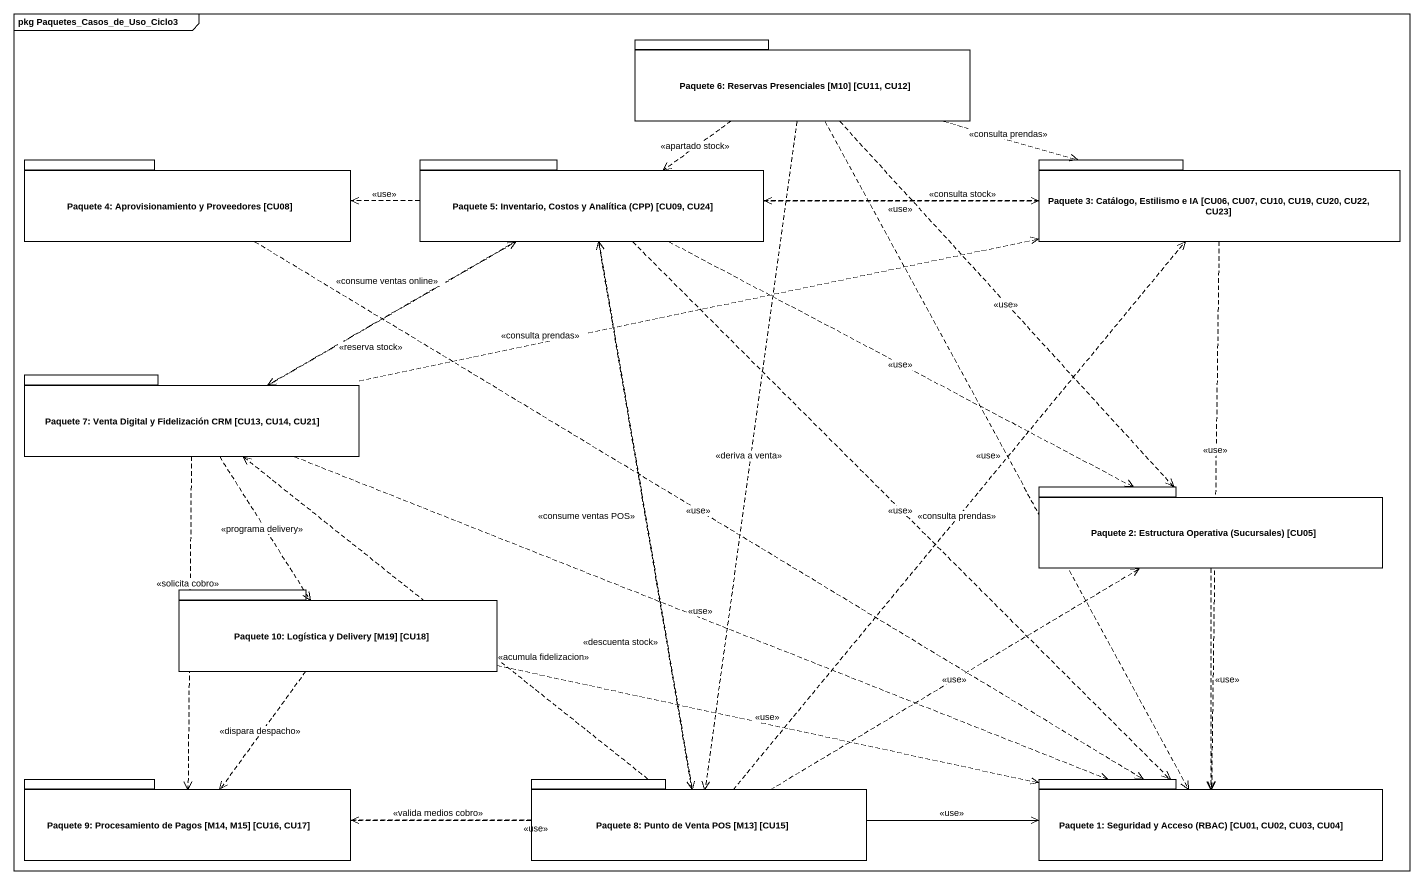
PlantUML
@startuml
mainframe pkg Paquetes_Casos_de_Uso_Ciclo3
package "Paquete 6: Reservas Presenciales [M10] [CU11, CU12]" as Paquete_6_Reservas {
}
package "Paquete 4: Aprovisionamiento y Proveedores [CU08]" as Paquete_4_Aprovisionamiento {
}
package "Paquete 5: Inventario, Costos y Analítica (CPP) [CU09, CU24]" as Paquete_5_Inventario_Costos {
}
package "Paquete 3: Catálogo, Estilismo e IA [CU06, CU07, CU10, CU19, CU20, CU22, CU23]" as Paquete_3_Catálogo {
}
package "Paquete 7: Venta Digital y Fidelización CRM [CU13, CU14, CU21]" as Paquete_7_Venta_Digital_y {
}
package "Paquete 2: Estructura Operativa (Sucursales) [CU05]" as Paquete_2_Estructura {
}
package "Paquete 10: Logística y Delivery [M19] [CU18]" as Paquete_10_Logística_y {
}
package "Paquete 9: Procesamiento de Pagos [M14, M15] [CU16, CU17]" as Paquete_9_Procesamiento_de {
}
package "Paquete 8: Punto de Venta POS [M13] [CU15]" as Paquete_8_Punto_de_Venta {
}
package "Paquete 1: Seguridad y Acceso (RBAC) [CU01, CU02, CU03, CU04]" as Paquete_1_Seguridad_y {
}
Paquete_6_Reservas .left.> Paquete_5_Inventario_Costos : <<apartado stock>>
Paquete_6_Reservas .right.> Paquete_3_Catálogo : <<consulta prendas>>
Paquete_6_Reservas ..> Paquete_2_Estructura : <<use>>
Paquete_6_Reservas ..> Paquete_8_Punto_de_Venta : <<deriva a venta>>
Paquete_6_Reservas ..> Paquete_1_Seguridad_y : <<use>>
Paquete_4_Aprovisionamiento ..> Paquete_1_Seguridad_y : <<use>>
Paquete_5_Inventario_Costos .left.> Paquete_4_Aprovisionamiento : <<use>>
Paquete_5_Inventario_Costos .right.> Paquete_3_Catálogo : <<use>>
Paquete_5_Inventario_Costos .left.> Paquete_7_Venta_Digital_y : <<consume ventas online>>
Paquete_5_Inventario_Costos .right.> Paquete_2_Estructura : <<use>>
Paquete_5_Inventario_Costos ..> Paquete_8_Punto_de_Venta : <<consume ventas POS>>
Paquete_5_Inventario_Costos ..> Paquete_1_Seguridad_y : <<use>>
Paquete_3_Catálogo .left.> Paquete_5_Inventario_Costos : <<consulta stock>>
Paquete_3_Catálogo ..> Paquete_1_Seguridad_y : <<use>>
Paquete_7_Venta_Digital_y .right.> Paquete_5_Inventario_Costos : <<reserva stock>>
Paquete_7_Venta_Digital_y .right.> Paquete_3_Catálogo : <<consulta prendas>>
Paquete_7_Venta_Digital_y ..> Paquete_10_Logística_y : <<programa delivery>>
Paquete_7_Venta_Digital_y ..> Paquete_9_Procesamiento_de : <<solicita cobro>>
Paquete_7_Venta_Digital_y .right.> Paquete_1_Seguridad_y : <<use>>
Paquete_2_Estructura ..> Paquete_1_Seguridad_y : <<use>>
Paquete_10_Logística_y ..> Paquete_9_Procesamiento_de : <<dispara despacho>>
Paquete_10_Logística_y .right.> Paquete_1_Seguridad_y : <<use>>
Paquete_9_Procesamiento_de .right.> Paquete_1_Seguridad_y : <<use>>
Paquete_8_Punto_de_Venta .up.> Paquete_5_Inventario_Costos : <<descuenta stock>>
Paquete_8_Punto_de_Venta .up.> Paquete_3_Catálogo : <<consulta prendas>>
Paquete_8_Punto_de_Venta .up.> Paquete_7_Venta_Digital_y : <<acumula fidelizacion>>
Paquete_8_Punto_de_Venta .right.> Paquete_2_Estructura : <<use>>
Paquete_8_Punto_de_Venta .left.> Paquete_9_Procesamiento_de : <<valida medios cobro>>
Paquete_8_Punto_de_Venta .right.> Paquete_1_Seguridad_y : <<use>>
@enduml
